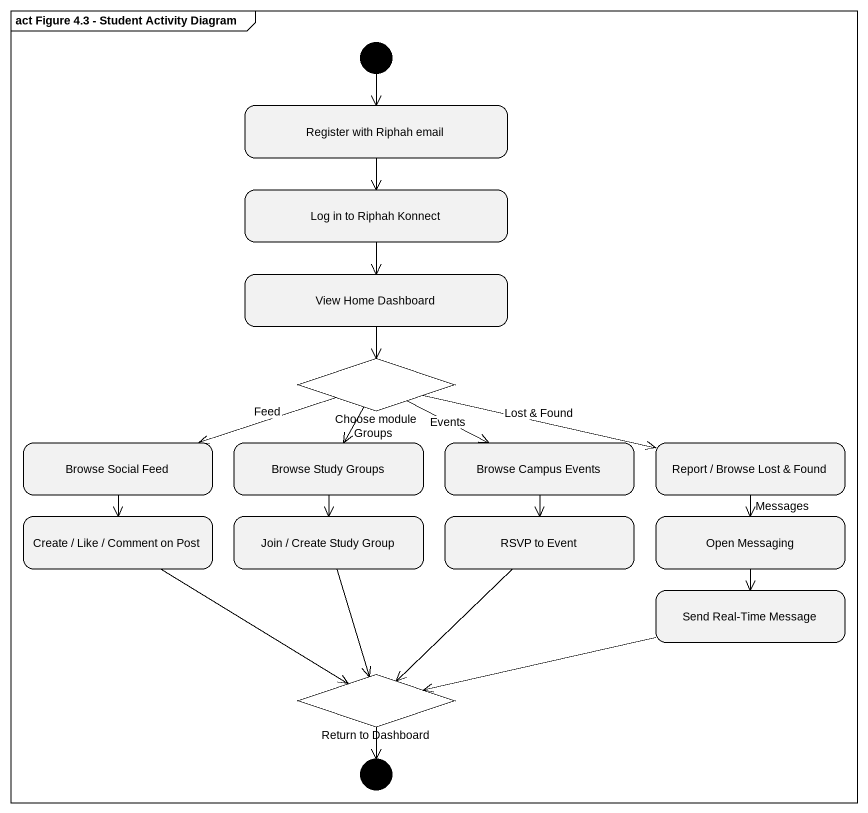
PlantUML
@startuml
mainframe act Figure 4.3 - Student Activity Diagram
hide empty description
state initial1 <<start>>
state "Register with Riphah email" as Register_with_Riphah_email
state "Log in to Riphah Konnect" as Log_in_to_Riphah_Konnect
state "View Home Dashboard" as View_Home_Dashboard
state "Choose module" as Choose_module <<choice>>
state "Browse Social Feed" as Browse_Social_Feed
state "Browse Study Groups" as Browse_Study_Groups
state "Browse Campus Events" as Browse_Campus_Events
state "Report / Browse Lost & Found" as Report_Browse_Lost_Found
state "Create / Like / Comment on Post" as Create_Like_Comment_on_Post
state "Join / Create Study Group" as Join_Create_Study_Group
state "RSVP to Event" as RSVP_to_Event
state "Open Messaging" as Open_Messaging
state "Send Real-Time Message" as Send_Real_Time_Message
state "Return to Dashboard" as Return_to_Dashboard <<choice>>
state initial2 <<start>>
initial1 --> Register_with_Riphah_email
Register_with_Riphah_email --> Log_in_to_Riphah_Konnect
Log_in_to_Riphah_Konnect --> View_Home_Dashboard
View_Home_Dashboard --> Choose_module
Choose_module -left-> Browse_Social_Feed : Feed
Choose_module --> Browse_Study_Groups : Groups
Choose_module -right-> Browse_Campus_Events : Events
Choose_module -right-> Report_Browse_Lost_Found : Lost & Found
Browse_Social_Feed --> Create_Like_Comment_on_Post
Browse_Study_Groups --> Join_Create_Study_Group
Browse_Campus_Events --> RSVP_to_Event
Report_Browse_Lost_Found --> Open_Messaging : Messages
Create_Like_Comment_on_Post --> Return_to_Dashboard
Join_Create_Study_Group --> Return_to_Dashboard
RSVP_to_Event --> Return_to_Dashboard
Open_Messaging --> Send_Real_Time_Message
Send_Real_Time_Message -left-> Return_to_Dashboard
Return_to_Dashboard --> initial2
@enduml
